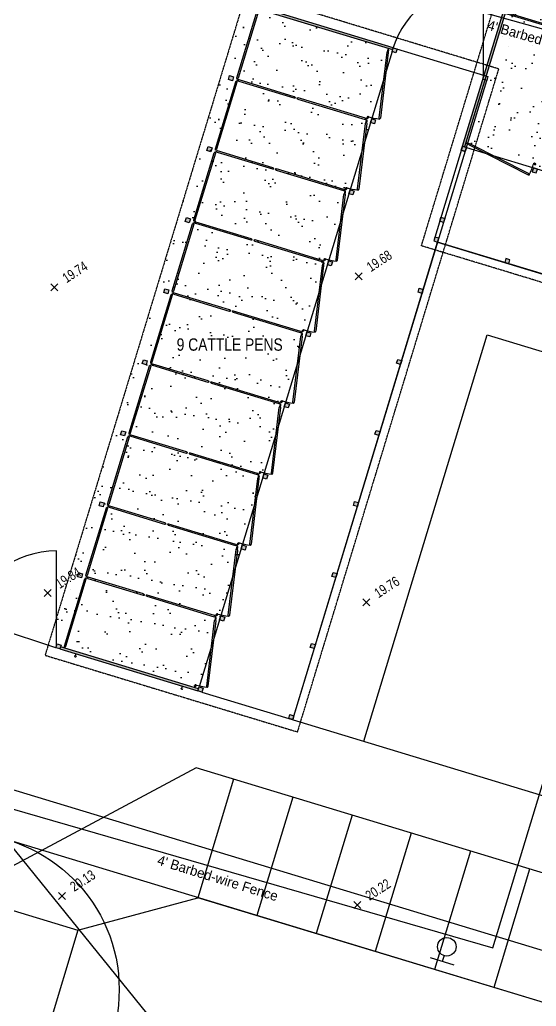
# Model space of a CAD drawing. Header units: inches. Extents: x -625442 to 34963, y -27993 to 66986.
# Drawn here: x -337131 to -336129, y 31043 to 32957 of the extents above; entities that cross this region are included whole.
import ezdxf
from ezdxf.enums import TextEntityAlignment as Align

# ---------------------------------------------------------------- set-up
doc = ezdxf.new("R2010")
doc.units = ezdxf.units.IN
doc.header["$LTSCALE"] = 0.5
doc.header["$MEASUREMENT"] = 0
doc.linetypes.add('HIDDEN', pattern=[0.375, 0.25, -0.125])
for name, color, linetype in [('A-ANNO-SYMB', 254, 'Continuous'), ('A-ANNO-TEXT', 30, 'Continuous'), ('A-BLDG-ELEV-HIDN', 252, 'HIDDEN'), ('A-ELEV-PATT-SH30', 201, 'Continuous'), ('A-FLOR-BELO-LGHT', 143, 'Continuous'), ('A-WALL-OTLN', 90, 'Continuous'), ('FENCE', 7, 'FEN_LINE'), ('P-BELOW-LIGHT', 143, 'Continuous'), ('P-DOOR', 51, 'Continuous'), ('P-FURNITURE', 201, 'Continuous'), ('SPOT ELEVATION TEXT', 252, 'Continuous'), ('TEXT', 7, 'Continuous'), ('WOOD LIGHT POLE', 6, 'Continuous')]:
    doc.layers.add(name, color=color, linetype=linetype)
doc.styles.add('1-8T', font='Arial.ttf', dxfattribs={"width": 0.8, "height": 24})
doc.styles.add('BLDG', font='IC-Romans.shx', dxfattribs={"width": 0.8})
doc.styles.get("Standard").update_dxf_attribs({"font": 'Arial.ttf'})
doc.styles.add('TXT', font='IC-Romans.shx')
doc.linetypes.add('FEN_LINE', pattern='A,0.5,-0.2,[" X ",Standard,S=0.1,R=0,X=-0.1,Y=-0.05],-0.25', length=0.95)

# ---------------------------------------------------------------- blocks, each defined once
blk = doc.blocks.new('SPT10')
at = {"color": 0, "linetype": 'Continuous'}
for p, q in [((-0.354, -0.354), (0.354, 0.354)), ((0.354, -0.354), (-0.354, 0.354))]:
    blk.add_line(p, q, dxfattribs=at)
blk = doc.blocks.new('SPT18')
at = {"color": 0, "linetype": 'Continuous'}
for p, q in [((-0.5, 0.625), (0.5, 0.625)), ((0, 0.375), (0, 0.625))]:
    blk.add_line(p, q, dxfattribs=at)
blk.add_circle((0, 0), 0.375, dxfattribs=at)

msp = doc.modelspace()

# ---------------------------------------------------------------- hatches: boundary and pattern name
at = {"layer": 'A-ANNO-SYMB', "ltscale": 0.5}
h = msp.add_hatch(dxfattribs=at)
h.set_pattern_fill('ANSI31', color=256, angle=163.11484956)
h.set_pattern_definition([(208.11484956, (-640305.44548, 159086.55105), (0.05890506119, -0.11025059531), [])])
h.paths.add_polyline_path([(-334950.63712, 32602.91642), (-334942.98201, 32600.59279), (-334940.65837, 32608.2479), (-334948.31349, 32610.57153)])
h.paths.add_polyline_path([(-335028.13674, 32333.82571), (-335024.30918, 32332.6639), (-334942.98201, 32600.59279), (-334946.80956, 32601.7546)])
h.paths.add_polyline_path([(-335088.42912, 32644.74183), (-335080.77401, 32642.41819), (-335078.45037, 32650.0733), (-335086.10549, 32652.39694)])
h.paths.add_polyline_path([(-335034.28793, 32327.33242), (-335026.63282, 32325.00879), (-335024.30918, 32332.6639), (-335028.13674, 32333.82571), (-335031.9643, 32334.98753)])
h.paths.add_polyline_path([(-335172.07993, 32369.15782), (-335164.42482, 32366.83419), (-335162.10119, 32374.4893), (-335169.7563, 32376.81294)])
h.paths.add_polyline_path([(-335309.87193, 32410.98323), (-335302.21682, 32408.6596), (-335299.89319, 32416.31471), (-335307.5483, 32418.63834)])
h.paths.add_polyline_path([(-335226.22112, 32686.56723), (-335218.56601, 32684.2436), (-335216.24238, 32691.89871), (-335223.89749, 32694.22234)])
h.paths.add_polyline_path([(-335364.01312, 32728.39264), (-335356.35801, 32726.069), (-335354.03438, 32733.72411), (-335361.68949, 32736.04775)])
h.paths.add_polyline_path([(-335447.66393, 32452.80864), (-335440.00882, 32450.485), (-335437.68519, 32458.14011), (-335445.3403, 32460.46375)])
h.paths.add_polyline_path([(-335585.45593, 32494.63404), (-335577.80082, 32492.31041), (-335575.47719, 32499.96552), (-335583.1323, 32502.28915)])
h.paths.add_polyline_path([(-335501.80512, 32770.21804), (-335494.15001, 32767.89441), (-335491.82638, 32775.54952), (-335499.48149, 32777.87315)])
h.paths.add_polyline_path([(-335639.59712, 32812.04345), (-335631.94201, 32809.71981), (-335629.61838, 32817.37492), (-335637.27349, 32819.69856)])
h.paths.add_polyline_path([(-335723.24793, 32536.45945), (-335715.59282, 32534.13581), (-335713.26919, 32541.79092), (-335720.9243, 32544.11456)])
h.paths.add_polyline_path([(-335861.03993, 32578.28485), (-335853.38482, 32575.96122), (-335851.06119, 32583.61633), (-335858.7163, 32585.93996)])
h.paths.add_polyline_path([(-335777.38912, 32853.86885), (-335769.73401, 32851.54522), (-335767.41038, 32859.20033), (-335775.06549, 32861.52396)])
h.paths.add_polyline_path([(-335915.18112, 32895.69426), (-335907.52601, 32893.37062), (-335905.20238, 32901.02574), (-335912.85749, 32903.34937)])
h.paths.add_polyline_path([(-335998.83193, 32620.11026), (-335991.17682, 32617.78662), (-335988.85319, 32625.44173), (-335996.5083, 32627.76537)])
h.paths.add_polyline_path([(-336136.62394, 32661.93566), (-336128.96882, 32659.61203), (-336126.64519, 32667.26714), (-336134.3003, 32669.59077)])
h.paths.add_polyline_path([(-336052.97312, 32937.51966), (-336045.31801, 32935.19603), (-336042.99438, 32942.85114), (-336050.64949, 32945.17477)])
h.paths.add_polyline_path([(-336190.76513, 32979.34507), (-336186.93757, 32978.18325), (-336183.11001, 32977.02143), (-336180.78638, 32984.67655), (-336188.44149, 32987.00018)])
h.paths.add_polyline_path([(-336272.0923, 32711.41618), (-336268.26475, 32710.25436), (-336186.93757, 32978.18325), (-336190.76513, 32979.34507)])
h.paths.add_polyline_path([(-336274.41594, 32703.76107), (-336266.76082, 32701.43743), (-336264.43719, 32709.09254), (-336272.0923, 32711.41618)])
h.paths.add_polyline_path([(-336327.85951, 32527.69351), (-336324.03195, 32526.53169), (-336320.2044, 32525.36988), (-336317.88076, 32533.02499), (-336325.53588, 32535.34862)])
h.paths.add_polyline_path([(-336190.06751, 32485.8681), (-336182.4124, 32483.54447), (-336180.08876, 32491.19958), (-336187.74388, 32493.52322)])
h.paths.add_polyline_path([(-336052.27551, 32444.0427), (-336044.6204, 32441.71907), (-336042.29676, 32449.37418), (-336049.95187, 32451.69781)])
h.paths.add_polyline_path([(-335914.48351, 32402.21729), (-335906.8284, 32399.89366), (-335904.50476, 32407.54877), (-335912.15987, 32409.87241)])
h.paths.add_polyline_path([(-335776.69151, 32360.39189), (-335769.0364, 32358.06826), (-335766.71276, 32365.72337), (-335774.36787, 32368.047)])
h.paths.add_polyline_path([(-335638.89951, 32318.56648), (-335631.24439, 32316.24285), (-335628.92076, 32323.89796), (-335636.57587, 32326.2216)])
h.paths.add_polyline_path([(-335501.1075, 32276.74108), (-335493.45239, 32274.41745), (-335491.12876, 32282.07256), (-335498.78387, 32284.39619)])
h.paths.add_polyline_path([(-335363.3155, 32234.91567), (-335355.66039, 32232.59204), (-335353.33676, 32240.24715), (-335360.99187, 32242.57078)])
h.paths.add_polyline_path([(-335225.5235, 32193.09027), (-335217.86839, 32190.76663), (-335215.54476, 32198.42175), (-335223.19987, 32200.74538)])
h.paths.add_polyline_path([(-335087.7315, 32151.26486), (-335080.07639, 32148.94123), (-335077.75276, 32156.59634), (-335085.40787, 32158.91997)])
at = {"layer": 'A-ELEV-PATT-SH30', "ltscale": 0.5}
h = msp.add_hatch(dxfattribs=at)
h.set_pattern_fill('AR-SAND', color=256, scale=32, angle=253.11484956)
h.set_pattern_definition([(290.61485, (-291319.145, 80685.866), (59.585694, -15.980045), [0, -48.64, 0, -54.4, 0, -52]), (260.61485, (-291319.145, 80685.87), (69.96612, -80.42188), [0, -26.24, 0, -43.84, 0, -16.8]), (220.61485, (-291307.713, 80723.53), (-28.771216, -95.409007), [0, -16, 0, -57.6, 0, -75.2]), (210.61485, (-291307.71, 80723.53), (-1.06573, -100.20652), [0, -8, 0, -37.76, 0, -43.2])])
h.paths.add_polyline_path([(-335031.9643, 32334.98753), (-336268.26475, 32710.25436), (-336179.96667, 33001.14858), (-334943.66622, 32625.88175)])

# ---------------------------------------------------------------- linework, layer by layer
at = {"layer": 'A-BLDG-ELEV-HIDN', "ltscale": 0.5}
for p, q in [((-336691.41959, 33010.08761), (-337081.79004, 31724.02893)), ((-336201.49248, 32861.37506), (-336691.41959, 33010.08761)), ((-336351.64455, 32518.19237), (-336202.932, 33008.11949)), ((-335065.58588, 32127.82192), (-336351.64455, 32518.19237)), ((-337081.79004, 31724.02893), (-336591.86293, 31575.31638))]:
    msp.add_line(p, q, dxfattribs=at)
at = {"layer": 'A-FLOR-BELO-LGHT', "ltscale": 0.5}
for p, q in [((-336406.33445, 32902.65175), (-336222.61179, 32846.88454)), ((-336272.0923, 32711.41618), (-336327.85951, 32527.69351)), ((-336264.43719, 32709.09254), (-335031.9643, 32334.98753)), ((-335080.07639, 32148.94123), (-336320.2044, 32525.36988))]:
    msp.add_line(p, q, dxfattribs=at)
at = {"layer": 'A-WALL-OTLN', "ltscale": 0.5}
for p, q in [((-337022.82501, 31722.85153), (-337021.66319, 31726.67909)), ((-336816.14928, 31660.11715), (-336814.98747, 31663.94471))]:
    msp.add_line(p, q, dxfattribs=at)
for points in [[(-336406.33445, 32902.65175), (-336674.26334, 32983.97893), (-336675.42516, 32980.15137), (-336407.49627, 32898.8242)], [(-336272.0923, 32711.41618), (-336190.76513, 32979.34507), (-336186.93757, 32978.18325), (-336268.26475, 32710.25436)], [(-336401.00298, 32892.67301), (-336408.65809, 32894.99664), (-336406.33445, 32902.65175), (-336398.67934, 32900.32812)], [(-336718.41238, 32838.53182), (-336726.06749, 32840.85545), (-336723.74386, 32848.51056), (-336716.08875, 32846.18693)], [(-336224.93542, 32839.22943), (-336232.59053, 32841.55307), (-336230.2669, 32849.20818), (-336222.61179, 32846.88454)], [(-336442.82838, 32754.88101), (-336450.48349, 32757.20464), (-336448.15986, 32764.85975), (-336440.50475, 32762.53612)], [(-336760.23779, 32700.73982), (-336767.8929, 32703.06345), (-336765.56927, 32710.71856), (-336757.91415, 32708.39493)], [(-336266.76082, 32701.43743), (-336264.43719, 32709.09254), (-336272.0923, 32711.41618), (-336274.41594, 32703.76107)], [(-336266.76082, 32701.43743), (-336274.41594, 32703.76107), (-336272.0923, 32711.41618), (-336264.43719, 32709.09254)], [(-336128.96882, 32659.61203), (-336126.64519, 32667.26714), (-336134.3003, 32669.59077), (-336136.62394, 32661.93566)], [(-336484.65379, 32617.08901), (-336492.3089, 32619.41264), (-336489.98526, 32627.06775), (-336482.33015, 32624.74412)], [(-336308.58623, 32563.64543), (-336316.24134, 32565.96907), (-336313.91771, 32573.62418), (-336306.2626, 32571.30054)], [(-336802.06319, 32562.94782), (-336809.7183, 32565.27145), (-336807.39467, 32572.92656), (-336799.73956, 32570.60293)], [(-336320.2044, 32525.36988), (-336317.88076, 32533.02499), (-336325.53588, 32535.34862), (-336327.85951, 32527.69351)], [(-336526.47919, 32479.297), (-336534.1343, 32481.62064), (-336531.81067, 32489.27575), (-336524.15556, 32486.95212)], [(-336182.4124, 32483.54447), (-336180.08876, 32491.19958), (-336187.74388, 32493.52322), (-336190.06751, 32485.8681)], [(-336843.8886, 32425.15581), (-336851.54371, 32427.47945), (-336849.22008, 32435.13456), (-336841.56497, 32432.81093)], [(-336350.41164, 32425.85343), (-336358.06675, 32428.17707), (-336355.74311, 32435.83218), (-336348.088, 32433.50854)], [(-336885.714, 32287.36381), (-336893.36912, 32289.68745), (-336891.04548, 32297.34256), (-336883.39037, 32295.01892)], [(-336392.23704, 32288.06143), (-336399.89215, 32290.38506), (-336397.56852, 32298.04018), (-336389.91341, 32295.71654)], [(-336610.13, 32203.713), (-336617.78511, 32206.03664), (-336615.46148, 32213.69175), (-336607.80637, 32211.36811)], [(-336927.53941, 32149.57181), (-336935.19452, 32151.89545), (-336932.87089, 32159.55056), (-336925.21578, 32157.22692)], [(-336651.95541, 32065.921), (-336659.61052, 32068.24464), (-336657.28689, 32075.89975), (-336649.63177, 32073.57611)], [(-336969.36481, 32011.77981), (-336977.01993, 32014.10345), (-336974.69629, 32021.75856), (-336967.04118, 32019.43492)], [(-336475.88785, 32012.47743), (-336483.54296, 32014.80106), (-336481.21933, 32022.45617), (-336473.56422, 32020.13254)], [(-336693.78081, 31928.129), (-336701.43592, 31930.45264), (-336699.11229, 31938.10775), (-336691.45718, 31935.78411)], [(-336517.71326, 31874.68543), (-336525.36837, 31877.00906), (-336523.04473, 31884.66417), (-336515.38962, 31882.34054)], [(-337011.19022, 31873.98781), (-337018.84533, 31876.31144), (-337016.5217, 31883.96656), (-337008.86659, 31881.64292)], [(-336735.60622, 31790.337), (-336743.26133, 31792.66063), (-336740.9377, 31800.31575), (-336733.28258, 31797.99211)], [(-337053.01562, 31736.19581), (-337060.67074, 31738.51944), (-337058.3471, 31746.17456), (-337050.69199, 31743.85092)], [(-336783.92492, 31658.69619), (-337051.85381, 31740.02337), (-337053.01562, 31736.19581), (-336785.08673, 31654.86863)], [(-336559.53866, 31736.89343), (-336567.19377, 31739.21706), (-336564.87014, 31746.87217), (-336557.21503, 31744.54854)], [(-336777.43162, 31652.545), (-336785.08673, 31654.86863), (-336782.7631, 31662.52374), (-336775.10799, 31660.20011)], [(-336601.36407, 31599.10143), (-336609.01918, 31601.42506), (-336606.69554, 31609.08017), (-336599.04043, 31606.75654)]]:
    msp.add_lwpolyline(points, close=True, dxfattribs=at)
for centre in [(-337022.82501, 31722.85153), (-336816.14928, 31660.11715)]:
    msp.add_arc(centre, 2, 163.11484956, 343.11484956, dxfattribs=at)
at = {"layer": 'DEFPOINTS'}
for p, q in [((-330232.80579, 22816.15856), (-341882.06131, 37201.33011)), ((-328337.03464, 28789.57021), (-343290.05203, 33328.41142)), ((-328364.91824, 28697.70888), (-343317.93563, 33236.55009))]:
    msp.add_line(p, q, dxfattribs=at)
msp.add_circle((-337240.46794, 31075.71514), 302.48601, dxfattribs=at)
at = {"layer": 'FENCE'}
for points in [[(-336824.1653, 33137.0938), (-334804.55874, 32573.37983)], [(-336213.42122, 31156.47529), (-336003.15708, 31847.59303), (-334925.05576, 31518.32172), (-335057.50358, 31118.99675)], [(-337199.83786, 31441.40899), (-336213.42122, 31156.47529)]]:
    msp.add_lwpolyline(points, dxfattribs=at)
at = {"layer": 'P-BELOW-LIGHT'}
for p, q in [((-337060.67074, 31738.51944), (-337235.57648, 31795.79057)), ((-336777.43162, 31652.545), (-336609.01918, 31601.42506)), ((-336609.01918, 31601.42506), (-335368.89117, 31224.99641)), ((-336788.63658, 31505.45846), (-337247.65884, 31260.2105)), ((-336788.63658, 31505.45846), (-337247.65884, 31260.2105)), ((-335265.26946, 31043.05537), (-336788.63658, 31505.45846)), ((-335265.26946, 31043.05537), (-336788.63658, 31505.45846)), ((-336715.91303, 31483.38395), (-336785.62204, 31253.73061)), ((-336601.08636, 31448.52944), (-336670.79537, 31218.87611)), ((-336486.25969, 31413.67494), (-336555.9687, 31184.0216)), ((-336371.43303, 31378.82043), (-336441.14203, 31149.1671)), ((-336256.60636, 31343.96593), (-336326.31537, 31114.31259)), ((-336141.77969, 31309.11142), (-336211.4887, 31079.45809)), ((-337247.65884, 31260.2105), (-337018.00551, 31190.50149)), ((-337018.00551, 31190.50149), (-336785.62204, 31253.73061)), ((-335522.5287, 30870.33106), (-336785.62204, 31253.73061)), ((-337018.00551, 31190.50149), (-337358.31334, 30069.37195))]:
    msp.add_line(p, q, dxfattribs=at)
at = {"layer": 'P-DOOR'}
for p, q in [((-336231.42871, 32845.38062), (-336231.42871, 33029.38062)), ((-337059.50892, 31742.347), (-337059.50892, 31926.347))]:
    msp.add_line(p, q, dxfattribs=at)
for centre in [(-336231.42871, 32845.38062), (-337059.50892, 31742.347)]:
    msp.add_arc(centre, 184, 90, 163.11484956, dxfattribs=at)
at = {"layer": 'P-FURNITURE', "ltscale": 0.5, "flags": 128}
for points in [[(-336707.29663, 32843.46179, -0.2506464417), (-336708.08911, 32842.67007), (-336708.55555, 32841.70175, -0.8565738161), (-336709.50108, 32841.98876), (-336709.35057, 32843.05297, -0.2506464418), (-336709.56924, 32844.15162), (-336670.03613, 32974.39175, -0.2506464418), (-336669.24366, 32975.18347), (-336668.77722, 32976.15179, -0.8565738161), (-336667.83168, 32975.86478), (-336667.9822, 32974.80057, -0.2506464417), (-336667.76352, 32973.70192)], [(-336055.59502, 32928.69621, 0.2506464417), (-336054.49638, 32928.91488), (-336053.43216, 32928.76437, 0.8565738161), (-336053.14515, 32929.7099), (-336054.11347, 32930.17634, 0.2506464418), (-336054.90519, 32930.96882), (-336185.14532, 32970.50193, 0.2506464418), (-336186.24397, 32970.28325), (-336187.30819, 32970.43377, 0.8565738161), (-336187.59519, 32969.48823), (-336186.62687, 32969.02179, 0.2506464417), (-336185.83515, 32968.22932)], [(-336431.30273, 32766.09522, -0.2506464417), (-336431.94569, 32765.17791), (-336432.23689, 32764.1433, -0.8565738161), (-336433.2179, 32764.26176), (-336433.25447, 32765.33595, -0.2506464418), (-336433.6606, 32766.37993), (-336418.2908, 32893.66575, -0.2506464418), (-336417.64784, 32894.58305), (-336417.35663, 32895.61766, -0.8565738161), (-336416.37563, 32895.4992), (-336416.33906, 32894.42502, -0.2506464417), (-336415.93293, 32893.38104)], [(-336749.11955, 32705.67797, -0.2506464417), (-336749.91203, 32704.88625), (-336750.37847, 32703.91793, -0.8565738161), (-336751.324, 32704.20494), (-336751.17349, 32705.26916, -0.2506464418), (-336751.39216, 32706.3678), (-336711.85905, 32836.60793, -0.2506464418), (-336711.06658, 32837.39965), (-336710.60014, 32838.36798, -0.8565738161), (-336709.6546, 32838.08097), (-336709.80512, 32837.01675, -0.2506464417), (-336709.58644, 32835.91811)], [(-336706.17013, 32837.76395), (-336598.89534, 32805.20175, 0.2506464417), (-336597.79669, 32805.42042), (-336596.73248, 32805.2699, 0.8565738161), (-336596.44547, 32806.21544), (-336597.41379, 32806.68188, 0.2506464418), (-336598.20551, 32807.47436), (-336705.48031, 32840.03657, 0.2506464418), (-336706.57895, 32839.81789), (-336707.64317, 32839.96841, 0.8565738161), (-336707.93018, 32839.02287), (-336706.96185, 32838.55643, 0.2506464417)], [(-336591.34347, 32802.90945), (-336461.10334, 32763.37634, 0.2506464417), (-336460.00469, 32763.59502), (-336458.94047, 32763.4445, 0.8565738161), (-336458.65347, 32764.39003), (-336459.62179, 32764.85648, 0.2506464418), (-336460.41351, 32765.64895), (-336590.65364, 32805.18206, 0.2506464418), (-336591.75228, 32804.96339), (-336592.8165, 32805.1139, 0.8565738161), (-336593.10351, 32804.16837), (-336592.13519, 32803.70193, 0.2506464417)], [(-336473.12814, 32628.30321, -0.2506464417), (-336473.77109, 32627.38591), (-336474.0623, 32626.3513, -0.8565738161), (-336475.04331, 32626.46976), (-336475.07988, 32627.54395, -0.2506464418), (-336475.48601, 32628.58793), (-336460.1162, 32755.87375, -0.2506464418), (-336459.47325, 32756.79105), (-336459.18204, 32757.82566, -0.8565738161), (-336458.20103, 32757.7072), (-336458.16446, 32756.63302, -0.2506464417), (-336457.75833, 32755.58904)], [(-336144.69759, 32656.26465, 0.2506464417), (-336143.57767, 32656.28923), (-336142.55575, 32655.9562, 0.8565738161), (-336142.10892, 32656.83753), (-336142.98153, 32657.46503, 0.2506464418), (-336143.62361, 32658.38295), (-336257.97637, 32716.36016, 0.2506464418), (-336259.0963, 32716.33558), (-336260.11821, 32716.66861, 0.8565738161), (-336260.56505, 32715.78728), (-336259.69244, 32715.15978, 0.2506464417), (-336259.05036, 32714.24186)], [(-336790.94247, 32567.89416, -0.2506464417), (-336791.73495, 32567.10244), (-336792.20139, 32566.13412, -0.8565738161), (-336793.14693, 32566.42113), (-336792.99641, 32567.48534, -0.2506464418), (-336793.21508, 32568.58399), (-336753.68197, 32698.82412, -0.2506464418), (-336752.8895, 32699.61584), (-336752.42306, 32700.58416, -0.8565738161), (-336751.47752, 32700.29715), (-336751.62804, 32699.23293, -0.2506464417), (-336751.40936, 32698.13429)], [(-336747.99554, 32699.97195), (-336640.72074, 32667.40975, 0.2506464417), (-336639.6221, 32667.62842), (-336638.55788, 32667.4779, 0.8565738161), (-336638.27087, 32668.42344), (-336639.23919, 32668.88988, 0.2506464418), (-336640.03091, 32669.68236), (-336747.30571, 32702.24457, 0.2506464418), (-336748.40436, 32702.02589), (-336749.46857, 32702.17641, 0.8565738161), (-336749.75558, 32701.23087), (-336748.78726, 32700.76443, 0.2506464417)], [(-336633.16887, 32665.11745), (-336502.92874, 32625.58434, 0.2506464417), (-336501.8301, 32625.80301), (-336500.76588, 32625.6525, 0.8565738161), (-336500.47887, 32626.59803), (-336501.44719, 32627.06448, 0.2506464418), (-336502.23891, 32627.85695), (-336632.47904, 32667.39006, 0.2506464418), (-336633.57769, 32667.17139), (-336634.64191, 32667.3219, 0.8565738161), (-336634.92891, 32666.37637), (-336633.96059, 32665.90993, 0.2506464417)], [(-336514.95354, 32490.51121, -0.2506464417), (-336515.5965, 32489.59391), (-336515.88771, 32488.5593, -0.8565738161), (-336516.86871, 32488.67776), (-336516.90528, 32489.75195, -0.2506464418), (-336517.31141, 32490.79593), (-336501.94161, 32618.08175, -0.2506464418), (-336501.29865, 32618.99905), (-336501.00745, 32620.03366, -0.8565738161), (-336500.02644, 32619.9152), (-336499.98987, 32618.84102, -0.2506464417), (-336499.58374, 32617.79703)], [(-336832.76539, 32430.11034, -0.2506464417), (-336833.55787, 32429.31862), (-336834.02431, 32428.3503, -0.8565738161), (-336834.96985, 32428.63731), (-336834.81933, 32429.70153, -0.2506464418), (-336835.038, 32430.80017), (-336795.5049, 32561.0403, -0.2506464418), (-336794.71242, 32561.83202), (-336794.24598, 32562.80034, -0.8565738161), (-336793.30044, 32562.51334), (-336793.45096, 32561.44912, -0.2506464417), (-336793.23228, 32560.35047)], [(-336789.82095, 32562.17995), (-336682.54615, 32529.61774, 0.2506464417), (-336681.4475, 32529.83642), (-336680.38329, 32529.6859, 0.8565738161), (-336680.09628, 32530.63144), (-336681.0646, 32531.09788, 0.2506464418), (-336681.85632, 32531.89036), (-336789.13112, 32564.45256, 0.2506464418), (-336790.22976, 32564.23389), (-336791.29398, 32564.38441, 0.8565738161), (-336791.58099, 32563.43887), (-336790.61267, 32562.97243, 0.2506464417)], [(-336674.99428, 32527.32545), (-336544.75415, 32487.79234, 0.2506464417), (-336543.6555, 32488.01101), (-336542.59129, 32487.8605, 0.8565738161), (-336542.30428, 32488.80603), (-336543.2726, 32489.27247, 0.2506464418), (-336544.06432, 32490.06495), (-336674.30445, 32529.59806, 0.2506464418), (-336675.40309, 32529.37939), (-336676.46731, 32529.5299, 0.8565738161), (-336676.75432, 32528.58437), (-336675.786, 32528.11792, 0.2506464417)], [(-336874.58831, 32292.32653, -0.2506464417), (-336875.38079, 32291.53481), (-336875.84723, 32290.56649, -0.8565738161), (-336876.79277, 32290.85349), (-336876.64225, 32291.91771, -0.2506464418), (-336876.86093, 32293.01636), (-336837.32782, 32423.25649, -0.2506464418), (-336836.53534, 32424.04821), (-336836.0689, 32425.01653, -0.8565738161), (-336835.12336, 32424.72952), (-336835.27388, 32423.6653, -0.2506464417), (-336835.05521, 32422.56666)], [(-336831.64635, 32424.38795), (-336724.37155, 32391.82574, 0.2506464417), (-336723.27291, 32392.04442), (-336722.20869, 32391.8939, 0.8565738161), (-336721.92168, 32392.83944), (-336722.89, 32393.30588, 0.2506464418), (-336723.68172, 32394.09835), (-336830.95652, 32426.66056, 0.2506464418), (-336832.05517, 32426.44189), (-336833.11938, 32426.5924, 0.8565738161), (-336833.40639, 32425.64687), (-336832.43807, 32425.18043, 0.2506464417)], [(-336916.42761, 32154.54768, -0.2506464417), (-336917.22008, 32153.75596), (-336917.68652, 32152.78764, -0.8565738161), (-336918.63206, 32153.07465), (-336918.48154, 32154.13886, -0.2506464418), (-336918.70022, 32155.23751), (-336879.16711, 32285.47764, -0.2506464418), (-336878.37463, 32286.26936), (-336877.90819, 32287.23768, -0.8565738161), (-336876.96265, 32286.95067), (-336877.11317, 32285.88646, -0.2506464417), (-336876.8945, 32284.78781)], [(-336873.47176, 32286.59595), (-336766.19696, 32254.03374, 0.2506464417), (-336765.09831, 32254.25242), (-336764.0341, 32254.1019, 0.8565738161), (-336763.74709, 32255.04744), (-336764.71541, 32255.51388, 0.2506464418), (-336765.50713, 32256.30635), (-336872.78193, 32288.86856, 0.2506464418), (-336873.88057, 32288.64989), (-336874.94479, 32288.8004, 0.8565738161), (-336875.2318, 32287.85487), (-336874.26348, 32287.38843, 0.2506464417)], [(-336758.64509, 32251.74145), (-336628.40496, 32212.20834, 0.2506464417), (-336627.30631, 32212.42701), (-336626.2421, 32212.2765, 0.8565738161), (-336625.95509, 32213.22203), (-336626.92341, 32213.68847, 0.2506464418), (-336627.71513, 32214.48095), (-336757.95526, 32254.01406, 0.2506464418), (-336759.0539, 32253.79538), (-336760.11812, 32253.9459, 0.8565738161), (-336760.40513, 32253.00036), (-336759.43681, 32252.53392, 0.2506464417)], [(-336640.42976, 32077.13521, -0.2506464417), (-336641.07271, 32076.21791), (-336641.36392, 32075.1833, -0.8565738161), (-336642.34493, 32075.30176), (-336642.3815, 32076.37594, -0.2506464418), (-336642.78763, 32077.41993), (-336627.41782, 32204.70575, -0.2506464418), (-336626.77487, 32205.62305), (-336626.48366, 32206.65766, -0.8565738161), (-336625.50265, 32206.5392), (-336625.46608, 32205.46501, -0.2506464417), (-336625.05995, 32204.42103)], [(-336958.26295, 32016.72294, -0.2506464417), (-336959.05542, 32015.93122), (-336959.52187, 32014.9629, -0.8565738161), (-336960.4674, 32015.24991), (-336960.31689, 32016.31412, -0.2506464418), (-336960.53556, 32017.41277), (-336921.00245, 32147.6529, -0.2506464418), (-336920.20997, 32148.44462), (-336919.74353, 32149.41294, -0.8565738161), (-336918.798, 32149.12593), (-336918.94851, 32148.06172, -0.2506464417), (-336918.72984, 32146.96307)], [(-336915.29716, 32148.80395), (-336808.02236, 32116.24174, 0.2506464417), (-336806.92372, 32116.46042), (-336805.8595, 32116.3099, 0.8565738161), (-336805.57249, 32117.25544), (-336806.54082, 32117.72188, 0.2506464418), (-336807.33254, 32118.51435), (-336914.60733, 32151.07656, 0.2506464418), (-336915.70598, 32150.85789), (-336916.77019, 32151.0084, 0.8565738161), (-336917.0572, 32150.06287), (-336916.08888, 32149.59643, 0.2506464417)], [(-336800.47049, 32113.94945), (-336670.23036, 32074.41634, 0.2506464417), (-336669.13172, 32074.63501), (-336668.0675, 32074.4845, 0.8565738161), (-336667.78049, 32075.43003), (-336668.74881, 32075.89647, 0.2506464418), (-336669.54053, 32076.68895), (-336799.78066, 32116.22206, 0.2506464418), (-336800.87931, 32116.00338), (-336801.94353, 32116.1539, 0.8565738161), (-336802.23053, 32115.20836), (-336801.26221, 32114.74192, 0.2506464417)], [(-336682.25516, 31939.34321, -0.2506464417), (-336682.89812, 31938.42591), (-336683.18933, 31937.3913, -0.8565738161), (-336684.17033, 31937.50976), (-336684.20691, 31938.58394, -0.2506464418), (-336684.61304, 31939.62792), (-336669.24323, 32066.91375, -0.2506464418), (-336668.60027, 32067.83105), (-336668.30907, 32068.86566, -0.8565738161), (-336667.32806, 32068.7472), (-336667.29149, 32067.67301, -0.2506464417), (-336666.88536, 32066.62903)], [(-337000.08835, 31878.93094, -0.2506464417), (-337000.88083, 31878.13922), (-337001.34727, 31877.1709, -0.8565738161), (-337002.29281, 31877.45791), (-337002.14229, 31878.52212, -0.2506464418), (-337002.36096, 31879.62077), (-336962.82786, 32009.8609, -0.2506464418), (-336962.03538, 32010.65262), (-336961.56894, 32011.62094, -0.8565738161), (-336960.6234, 32011.33393), (-336960.77392, 32010.26971, -0.2506464417), (-336960.55524, 32009.17107)], [(-336957.12257, 32011.01195), (-336849.84777, 31978.44974, 0.2506464417), (-336848.74912, 31978.66842), (-336847.68491, 31978.5179, 0.8565738161), (-336847.3979, 31979.46344), (-336848.36622, 31979.92988, 0.2506464418), (-336849.15794, 31980.72235), (-336956.43274, 32013.28456, 0.2506464418), (-336957.53138, 32013.06589), (-336958.5956, 32013.2164, 0.8565738161), (-336958.88261, 32012.27087), (-336957.91429, 32011.80443, 0.2506464417)], [(-336842.2959, 31976.15745), (-336712.05577, 31936.62434, 0.2506464417), (-336710.95712, 31936.84301), (-336709.89291, 31936.69249, 0.8565738161), (-336709.6059, 31937.63803), (-336710.57422, 31938.10447, 0.2506464418), (-336711.36594, 31938.89695), (-336841.60607, 31978.43006, 0.2506464418), (-336842.70471, 31978.21138), (-336843.76893, 31978.3619, 0.8565738161), (-336844.05594, 31977.41636), (-336843.08762, 31976.94992, 0.2506464417)], [(-336724.08057, 31801.55121, -0.2506464417), (-336724.72352, 31800.63391), (-336725.01473, 31799.5993, -0.8565738161), (-336725.99574, 31799.71776), (-336726.03231, 31800.79194, -0.2506464418), (-336726.43844, 31801.83592), (-336711.06863, 31929.12174, -0.2506464418), (-336710.42568, 31930.03905), (-336710.13447, 31931.07366, -0.8565738161), (-336709.15346, 31930.9552), (-336709.11689, 31929.88101, -0.2506464417), (-336708.71076, 31928.83703)], [(-337041.91376, 31741.13894, -0.2506464417), (-337042.70623, 31740.34722), (-337043.17268, 31739.3789, -0.8565738161), (-337044.11821, 31739.6659), (-337043.9677, 31740.73012, -0.2506464418), (-337044.18637, 31741.82877), (-337004.65326, 31872.0689, -0.2506464418), (-337003.86078, 31872.86062), (-337003.39434, 31873.82894, -0.8565738161), (-337002.44881, 31873.54193), (-337002.59932, 31872.47771, -0.2506464417), (-337002.38065, 31871.37907)], [(-336998.94797, 31873.21995), (-336891.67317, 31840.65774, 0.2506464417), (-336890.57453, 31840.87642), (-336889.51031, 31840.7259, 0.8565738161), (-336889.2233, 31841.67143), (-336890.19163, 31842.13788, 0.2506464418), (-336890.98335, 31842.93035), (-336998.25814, 31875.49256, 0.2506464418), (-336999.35679, 31875.27389), (-337000.421, 31875.4244, 0.8565738161), (-337000.70801, 31874.47887), (-336999.73969, 31874.01243, 0.2506464417)], [(-336884.1213, 31838.36544), (-336753.88117, 31798.83234, 0.2506464417), (-336752.78253, 31799.05101), (-336751.71831, 31798.90049, 0.8565738161), (-336751.4313, 31799.84603), (-336752.39962, 31800.31247, 0.2506464418), (-336753.19134, 31801.10495), (-336883.43148, 31840.63806, 0.2506464418), (-336884.53012, 31840.41938), (-336885.59434, 31840.5699, 0.8565738161), (-336885.88135, 31839.62436), (-336884.91302, 31839.15792, 0.2506464417)], [(-336765.90597, 31663.75921, -0.2506464417), (-336766.54893, 31662.84191), (-336766.84014, 31661.8073, -0.8565738161), (-336767.82115, 31661.92576), (-336767.85772, 31662.99994, -0.2506464418), (-336768.26385, 31664.04392), (-336752.89404, 31791.32974, -0.2506464418), (-336752.25108, 31792.24705), (-336751.95988, 31793.28165, -0.8565738161), (-336750.97887, 31793.1632), (-336750.9423, 31792.08901, -0.2506464417), (-336750.53617, 31791.04503)]]:
    msp.add_lwpolyline(points, format="xyb", close=True, dxfattribs=at)
for points in [[(-336417.43461, 32897.71424, 0.2496291565), (-336417.21634, 32896.61961), (-336417.37032, 32895.55255, 0.8565738161), (-336416.42479, 32895.26554), (-336415.95835, 32896.23387, 0.2517319685), (-336415.16122, 32897.02698, 0.2506464417), (-336415.3799, 32898.12563), (-336415.22938, 32899.18984, 0.8565738161), (-336416.17492, 32899.47685), (-336416.64136, 32898.50853, 0.2506464418), (-336417.43384, 32897.71681)], [(-336456.96616, 32767.47925, -0.2496291565), (-336456.17625, 32768.26786), (-336455.71111, 32769.24046, -0.8565738161), (-336454.76558, 32768.95345), (-336454.91609, 32767.88924, -0.2517319685), (-336454.69433, 32766.78685, -0.2506464417), (-336455.48681, 32765.99513), (-336455.95325, 32765.02681, -0.8565738161), (-336456.89879, 32765.31382), (-336456.74827, 32766.37803, -0.2506464418), (-336456.96694, 32767.47668)], [(-336459.26002, 32759.92224, 0.2496291565), (-336459.04175, 32758.8276), (-336459.19573, 32757.76055, 0.8565738161), (-336458.25019, 32757.47354), (-336457.78375, 32758.44186, 0.2517319685), (-336456.98663, 32759.23498, 0.2506464417), (-336457.2053, 32760.33362), (-336457.05479, 32761.39784, 0.8565738161), (-336458.00032, 32761.68485), (-336458.46676, 32760.71653, 0.2506464418), (-336459.25924, 32759.92481)], [(-336261.8177, 32717.89885, -0.2496291565), (-336261.02908, 32717.10894), (-336260.05648, 32716.6438, -0.8565738161), (-336260.34349, 32715.69826), (-336261.40771, 32715.84878, -0.2517319685), (-336262.51009, 32715.62702, -0.2506464417), (-336263.30181, 32716.41949), (-336264.27013, 32716.88594, -0.8565738161), (-336263.98313, 32717.83147), (-336262.91891, 32717.68096, -0.2506464418), (-336261.82026, 32717.89963)], [(-336131.5827, 32678.3673, 0.2496291565), (-336132.67734, 32678.14903), (-336133.74439, 32678.30301, 0.8565738161), (-336134.0314, 32677.35747), (-336133.06308, 32676.89103, 0.2517319685), (-336132.26996, 32676.09391, 0.2506464417), (-336131.17132, 32676.31258), (-336130.1071, 32676.16207, 0.8565738161), (-336129.82009, 32677.1076), (-336130.78841, 32677.57404, 0.2506464418), (-336131.58013, 32678.36652)], [(-336498.79157, 32629.68725, -0.2496291565), (-336498.00166, 32630.47586), (-336497.53652, 32631.44846, -0.8565738161), (-336496.59098, 32631.16145), (-336496.7415, 32630.09724, -0.2517319685), (-336496.51974, 32628.99485, -0.2506464417), (-336497.31221, 32628.20313), (-336497.77866, 32627.23481, -0.8565738161), (-336498.72419, 32627.52182), (-336498.57368, 32628.58603, -0.2506464418), (-336498.79235, 32629.68468)], [(-336501.08542, 32622.13024, 0.2496291565), (-336500.86715, 32621.0356), (-336501.02113, 32619.96855, 0.8565738161), (-336500.0756, 32619.68154), (-336499.60916, 32620.64986, 0.2517319685), (-336498.81203, 32621.44298, 0.2506464417), (-336499.03071, 32622.54162), (-336498.88019, 32623.60584, 0.8565738161), (-336499.82573, 32623.89285), (-336500.29217, 32622.92453, 0.2506464418), (-336501.08465, 32622.13281)], [(-336542.91083, 32484.33824, 0.2496291565), (-336542.69256, 32483.2436), (-336542.84654, 32482.17655, 0.8565738161), (-336541.901, 32481.88954), (-336541.43456, 32482.85786, 0.2517319685), (-336540.63744, 32483.65098, 0.2506464417), (-336540.85611, 32484.74962), (-336540.7056, 32485.81384, 0.8565738161), (-336541.65113, 32486.10085), (-336542.11757, 32485.13253, 0.2506464418), (-336542.91005, 32484.34081)], [(-336540.61697, 32491.89524, -0.2496291565), (-336539.82706, 32492.68386), (-336539.36192, 32493.65646, -0.8565738161), (-336538.41639, 32493.36945), (-336538.5669, 32492.30523, -0.2517319685), (-336538.34514, 32491.20285, -0.2506464417), (-336539.13762, 32490.41113), (-336539.60406, 32489.44281, -0.8565738161), (-336540.5496, 32489.72981), (-336540.39908, 32490.79403, -0.2506464418), (-336540.61776, 32491.89268)], [(-336626.56164, 32208.75424, 0.2496291565), (-336626.34337, 32207.6596), (-336626.49735, 32206.59255, 0.8565738161), (-336625.55181, 32206.30554), (-336625.08537, 32207.27386, 0.2517319685), (-336624.28825, 32208.06698, 0.2506464417), (-336624.50692, 32209.16562), (-336624.35641, 32210.22984, 0.8565738161), (-336625.30194, 32210.51685), (-336625.76839, 32209.54853, 0.2506464418), (-336626.56086, 32208.75681)], [(-336624.26778, 32216.31124, -0.2496291565), (-336623.47787, 32217.09985), (-336623.01273, 32218.07246, -0.8565738161), (-336622.0672, 32217.78545), (-336622.21772, 32216.72123, -0.2517319685), (-336621.99595, 32215.61885, -0.2506464417), (-336622.78843, 32214.82713), (-336623.25487, 32213.85881, -0.8565738161), (-336624.20041, 32214.14581), (-336624.04989, 32215.21003, -0.2506464418), (-336624.26857, 32216.30868)], [(-336666.09319, 32078.51924, -0.2496291565), (-336665.30328, 32079.30785), (-336664.83814, 32080.28046, -0.8565738161), (-336663.8926, 32079.99345), (-336664.04312, 32078.92923, -0.2517319685), (-336663.82136, 32077.82685, -0.2506464417), (-336664.61384, 32077.03513), (-336665.08028, 32076.0668, -0.8565738161), (-336666.02581, 32076.35381), (-336665.8753, 32077.41803, -0.2506464418), (-336666.09397, 32078.51667)], [(-336668.38704, 32070.96224, 0.2496291565), (-336668.16877, 32069.8676), (-336668.32275, 32068.80055, 0.8565738161), (-336667.37722, 32068.51354), (-336666.91078, 32069.48186, 0.2517319685), (-336666.11366, 32070.27498, 0.2506464417), (-336666.33233, 32071.37362), (-336666.18181, 32072.43784, 0.8565738161), (-336667.12735, 32072.72485), (-336667.59379, 32071.75652, 0.2506464418), (-336668.38627, 32070.9648)], [(-336707.91859, 31940.72724, -0.2496291565), (-336707.12868, 31941.51585), (-336706.66354, 31942.48846, -0.8565738161), (-336705.71801, 31942.20145), (-336705.86853, 31941.13723, -0.2517319685), (-336705.64676, 31940.03485, -0.2506464417), (-336706.43924, 31939.24313), (-336706.90568, 31938.2748, -0.8565738161), (-336707.85122, 31938.56181), (-336707.7007, 31939.62603, -0.2506464418), (-336707.91938, 31940.72467)], [(-336710.21245, 31933.17023, 0.2496291565), (-336709.99418, 31932.0756), (-336710.14816, 31931.00855, 0.8565738161), (-336709.20262, 31930.72154), (-336708.73618, 31931.68986, 0.2517319685), (-336707.93906, 31932.48298, 0.2506464417), (-336708.15774, 31933.58162), (-336708.00722, 31934.64584, 0.8565738161), (-336708.95275, 31934.93284), (-336709.4192, 31933.96452, 0.2506464418), (-336710.21167, 31933.1728)], [(-336752.03785, 31795.37823, 0.2496291565), (-336751.81958, 31794.2836), (-336751.97356, 31793.21655, 0.8565738161), (-336751.02803, 31792.92954), (-336750.56159, 31793.89786, 0.2517319685), (-336749.76447, 31794.69097, 0.2506464417), (-336749.98314, 31795.78962), (-336749.83262, 31796.85384, 0.8565738161), (-336750.77816, 31797.14084), (-336751.2446, 31796.17252, 0.2506464418), (-336752.03708, 31795.3808)], [(-336749.744, 31802.93524, -0.2496291565), (-336748.95409, 31803.72385), (-336748.48895, 31804.69646, -0.8565738161), (-336747.54341, 31804.40945), (-336747.69393, 31803.34523, -0.2517319685), (-336747.47217, 31802.24284, -0.2506464417), (-336748.26465, 31801.45112), (-336748.73109, 31800.4828, -0.8565738161), (-336749.67662, 31800.76981), (-336749.52611, 31801.83403, -0.2506464418), (-336749.74478, 31802.93267)], [(-336791.5694, 31665.14324, -0.2496291565), (-336790.77949, 31665.93185), (-336790.31436, 31666.90446, -0.8565738161), (-336789.36882, 31666.61745), (-336789.51934, 31665.55323, -0.2517319685), (-336789.29758, 31664.45084, -0.2506464417), (-336790.09005, 31663.65912), (-336790.55649, 31662.6908, -0.8565738161), (-336791.50203, 31662.97781), (-336791.35151, 31664.04203, -0.2506464418), (-336791.57019, 31665.14067)]]:
    msp.add_lwpolyline(points, format="xyb", dxfattribs=at)
at = {"layer": 'P-FURNITURE', "ltscale": 0.5}
for centre, start, end in [((-336416.87525, 32895.48253), 252.89563341, 263.33429448), ((-336260.27347, 32716.19334), 332.89540464, 343.33406572), ((-336458.70065, 32757.69053), 252.89563341, 263.33429448), ((-336500.52606, 32619.89853), 252.89563341, 263.33429448), ((-336584.17687, 32344.31453), 252.89563341, 263.33429448), ((-336626.00228, 32206.52253), 252.89563341, 263.33429448), ((-336667.82768, 32068.73053), 252.89563341, 263.33429448), ((-336709.65309, 31930.93853), 252.89563341, 263.33429448), ((-336751.47849, 31793.14653), 252.89563341, 263.33429448)]:
    msp.add_arc(centre, 132.15647, start, end, dxfattribs=at)

# ---------------------------------------------------------------- block references
at = {"layer": 'SPOT ELEVATION TEXT', "xscale": 19.2, "yscale": 19.2, "zscale": 19.2}
for p in [(-336473.37429, 32459.35479), (-337063.67228, 32437.76706), (-337076.99349, 31844.62705), (-336458.62867, 31826.6377), (-337048.73795, 31257.17249), (-336475.85681, 31239.77262)]:
    msp.add_blockref('SPT10', p, dxfattribs=at)
at = {"layer": 'WOOD LIGHT POLE', "xscale": 48, "yscale": 48, "zscale": 48, "rotation": 162.9229868653207}
msp.add_blockref('SPT18', (-336302.4253, 31158.49664), dxfattribs=at)

# ---------------------------------------------------------------- texts
at = {"layer": 'A-ANNO-TEXT', "ltscale": 0.5, "style": '1-8T', "width": 0.8}
msp.add_text('9 CATTLE PENS', height=24, dxfattribs=at).set_placement((-336826.42337, 32314.76709))
at = {"layer": 'SPOT ELEVATION TEXT', "style": 'BLDG', "width": 0.8}
for s, p in [('19.68', (-336428.26211, 32480.95461)), ('19.74', (-337018.5601, 32459.36687)), ('19.84', (-337031.88131, 31866.22686)), ('19.76', (-336413.5165, 31848.23752)), ('20.13', (-337003.62577, 31278.77231)), ('20.22', (-336430.74464, 31261.37243))]:
    msp.add_text(s, height=19.2, rotation=33, dxfattribs=at).set_placement(p, align=Align.CENTER)
at = {"layer": 'TEXT', "char_height": 19.2, "attachment_point": 1, "style": 'TXT'}
for insert, rotation in [((-336220.0676, 32956.47169), 344.03747443), ((-336860.14356, 31336.73048), 342.83339616)]:
    msp.add_mtext("4' Barbed-wire Fence", dxfattribs=dict(at, insert=insert, rotation=rotation))

# ---------------------------------------------------------------- next in the draw order: wipeouts: each hides what was drawn before it
at = {"ltscale": 0.5}
msp.add_wipeout([(-336580.16813, 32137.8491), (-336493.64194, 32422.9059), (-336413.62589, 32398.61781), (-336500.15207, 32113.56101)], dxfattribs=at).dxf.layer = 'A-ANNO-TEXT'

# ---------------------------------------------------------------- next in the draw order: hatches: boundary and pattern name
at = {"layer": 'A-ANNO-SYMB', "ltscale": 0.5}
h = msp.add_hatch(dxfattribs=at)
h.set_pattern_fill('ANSI31', color=256, angle=73.11484956)
h.set_pattern_definition([(118.11484956, (-208431.28136, 336450.3655), (-0.11025059531, -0.05890506119), [])])
h.paths.add_polyline_path([(-337050.69199, 31743.85092), (-337053.01562, 31736.19581), (-337060.67074, 31738.51944), (-337058.3471, 31746.17456)])
h.paths.add_polyline_path([(-336783.92492, 31658.69619), (-336785.08673, 31654.86863), (-337053.01562, 31736.19581), (-337051.85381, 31740.02337)])
h.paths.add_polyline_path([(-337008.86659, 31881.64292), (-337011.19022, 31873.98781), (-337018.84533, 31876.31144), (-337016.5217, 31883.96656)])
h.paths.add_polyline_path([(-336775.10799, 31660.20011), (-336777.43162, 31652.545), (-336785.08673, 31654.86863), (-336783.92492, 31658.69619), (-336782.7631, 31662.52374)])
h.paths.add_polyline_path([(-336733.28258, 31797.99211), (-336735.60622, 31790.337), (-336743.26133, 31792.66063), (-336740.9377, 31800.31575)])
h.paths.add_polyline_path([(-336691.45718, 31935.78411), (-336693.78081, 31928.129), (-336701.43592, 31930.45264), (-336699.11229, 31938.10775)])
h.paths.add_polyline_path([(-336967.04118, 32019.43492), (-336969.36481, 32011.77981), (-336977.01993, 32014.10345), (-336974.69629, 32021.75856)])
h.paths.add_polyline_path([(-336925.21578, 32157.22692), (-336927.53941, 32149.57181), (-336935.19452, 32151.89545), (-336932.87089, 32159.55056)])
h.paths.add_polyline_path([(-336649.63177, 32073.57611), (-336651.95541, 32065.921), (-336659.61052, 32068.24464), (-336657.28689, 32075.89975)])
h.paths.add_polyline_path([(-336607.80637, 32211.36811), (-336610.13, 32203.713), (-336617.78511, 32206.03664), (-336615.46148, 32213.69175)])
h.paths.add_polyline_path([(-336883.39037, 32295.01892), (-336885.714, 32287.36381), (-336893.36912, 32289.68745), (-336891.04548, 32297.34256)])
h.paths.add_polyline_path([(-336841.56497, 32432.81093), (-336843.8886, 32425.15581), (-336851.54371, 32427.47945), (-336849.22008, 32435.13456)])
h.paths.add_polyline_path([(-336565.98096, 32349.16012), (-336568.3046, 32341.505), (-336575.95971, 32343.82864), (-336573.63607, 32351.48375)])
h.paths.add_polyline_path([(-336524.15556, 32486.95212), (-336526.47919, 32479.297), (-336534.1343, 32481.62064), (-336531.81067, 32489.27575)])
h.paths.add_polyline_path([(-336799.73956, 32570.60293), (-336802.06319, 32562.94782), (-336809.7183, 32565.27145), (-336807.39467, 32572.92656)])
h.paths.add_polyline_path([(-336757.91415, 32708.39493), (-336760.23779, 32700.73982), (-336767.8929, 32703.06345), (-336765.56927, 32710.71856)])
h.paths.add_polyline_path([(-336482.33015, 32624.74412), (-336484.65379, 32617.08901), (-336492.3089, 32619.41264), (-336489.98526, 32627.06775)])
h.paths.add_polyline_path([(-336440.50475, 32762.53612), (-336442.82838, 32754.88101), (-336450.48349, 32757.20464), (-336448.15986, 32764.85975)])
h.paths.add_polyline_path([(-336716.08875, 32846.18693), (-336718.41238, 32838.53182), (-336726.06749, 32840.85545), (-336723.74386, 32848.51056)])
h.paths.add_polyline_path([(-336674.26334, 32983.97893), (-336675.42516, 32980.15137), (-336676.58698, 32976.32382), (-336684.24209, 32978.64745), (-336681.91846, 32986.30256)])
h.paths.add_polyline_path([(-336406.33445, 32902.65175), (-336407.49627, 32898.8242), (-336675.42516, 32980.15137), (-336674.26334, 32983.97893)])
h.paths.add_polyline_path([(-336398.67934, 32900.32812), (-336401.00298, 32892.67301), (-336408.65809, 32894.99664), (-336406.33445, 32902.65175)])
h.paths.add_polyline_path([(-336222.61179, 32846.88454), (-336223.7736, 32843.05699), (-336224.93542, 32839.22943), (-336232.59053, 32841.55307), (-336230.2669, 32849.20818)])
h.paths.add_polyline_path([(-336264.43719, 32709.09254), (-336266.76082, 32701.43743), (-336274.41594, 32703.76107), (-336272.0923, 32711.41618)])
h.paths.add_polyline_path([(-336306.2626, 32571.30054), (-336308.58623, 32563.64543), (-336316.24134, 32565.96907), (-336313.91771, 32573.62418)])
h.paths.add_polyline_path([(-336348.088, 32433.50854), (-336350.41164, 32425.85343), (-336358.06675, 32428.17707), (-336355.74311, 32435.83218)])
h.paths.add_polyline_path([(-336389.91341, 32295.71654), (-336392.23704, 32288.06143), (-336399.89215, 32290.38506), (-336397.56852, 32298.04018)])
h.paths.add_polyline_path([(-336431.73881, 32157.92454), (-336434.06245, 32150.26943), (-336441.71756, 32152.59306), (-336439.39392, 32160.24817)])
h.paths.add_polyline_path([(-336473.56422, 32020.13254), (-336475.88785, 32012.47743), (-336483.54296, 32014.80106), (-336481.21933, 32022.45617)])
h.paths.add_polyline_path([(-336515.38962, 31882.34054), (-336517.71326, 31874.68543), (-336525.36837, 31877.00906), (-336523.04473, 31884.66417)])
h.paths.add_polyline_path([(-336557.21503, 31744.54854), (-336559.53866, 31736.89343), (-336567.19377, 31739.21706), (-336564.87014, 31746.87217)])
h.paths.add_polyline_path([(-336599.04043, 31606.75654), (-336601.36407, 31599.10143), (-336609.01918, 31601.42506), (-336606.69554, 31609.08017)])
at = {"layer": 'A-ELEV-PATT-SH30', "ltscale": 0.5}
h = msp.add_hatch(dxfattribs=at)
h.set_pattern_fill('AR-SAND', color=256, scale=32, angle=163.11484956)
h.set_pattern_definition([(200.61485, (-286831.966, -12535.935), (-15.980045, -59.585694), [0, -48.64, 0, -54.4, 0, -52]), (170.61485, (-286831.97, -12535.935), (-80.42188, -69.96612), [0, -26.24, 0, -43.84, 0, -16.8]), (130.61485, (-286794.303, -12547.367), (-95.409007, 28.771216), [0, -16, 0, -57.6, 0, -75.2]), (120.61485, (-286794.3, -12547.37), (-100.20652, 1.06573), [0, -8, 0, -37.76, 0, -43.2])])
h.paths.add_polyline_path([(-336782.7631, 31662.52374), (-336407.49627, 32898.8242), (-336698.39049, 32987.12227), (-337073.65732, 31750.82182)])

# ---------------------------------------------------------------- next in the draw order: linework, layer by layer
at = {"layer": 'A-BLDG-ELEV-HIDN', "ltscale": 0.5}
msp.add_line((-336591.86293, 31575.31638), (-336201.49248, 32861.37506), dxfattribs=at)
at = {"layer": 'A-FLOR-BELO-LGHT', "ltscale": 0.5}
for p, q in [((-336408.65809, 32894.99664), (-336782.7631, 31662.52374)), ((-336601.36407, 31599.10143), (-336224.93542, 32839.22943))]:
    msp.add_line(p, q, dxfattribs=at)
at = {"layer": 'A-WALL-OTLN', "ltscale": 0.5}
for points in [[(-336568.3046, 32341.505), (-336575.95971, 32343.82864), (-336573.63607, 32351.48375), (-336565.98096, 32349.16012)], [(-336434.06245, 32150.26943), (-336441.71756, 32152.59306), (-336439.39392, 32160.24817), (-336431.73881, 32157.92454)]]:
    msp.add_lwpolyline(points, close=True, dxfattribs=at)
at = {"layer": 'P-BELOW-LIGHT'}
for points in [[(-336601.36407, 31599.10143), (-336320.2044, 32525.36988), (-335087.7315, 32151.26486), (-335368.89117, 31224.99641)], [(-336463.57207, 31557.27602), (-336224.2378, 32345.75247), (-335267.34891, 32055.29827), (-335506.68317, 31266.82182)]]:
    msp.add_lwpolyline(points, dxfattribs=at)
at = {"layer": 'P-FURNITURE', "ltscale": 0.5, "flags": 128}
for points in [[(-336556.77895, 32352.71921, -0.2506464417), (-336557.4219, 32351.80191), (-336557.71311, 32350.7673, -0.8565738161), (-336558.69412, 32350.88576), (-336558.73069, 32351.95995, -0.2506464418), (-336559.13682, 32353.00393), (-336543.76701, 32480.28975, -0.2506464418), (-336543.12406, 32481.20705), (-336542.83285, 32482.24166, -0.8565738161), (-336541.85184, 32482.1232), (-336541.81527, 32481.04901, -0.2506464417), (-336541.40914, 32480.00503)], [(-336716.81968, 32389.53345), (-336586.57955, 32350.00034, 0.2506464417), (-336585.48091, 32350.21901), (-336584.41669, 32350.0685, 0.8565738161), (-336584.12968, 32351.01403), (-336585.098, 32351.48047, 0.2506464418), (-336585.88972, 32352.27295), (-336716.12985, 32391.80606, 0.2506464418), (-336717.2285, 32391.58738), (-336718.29272, 32391.7379, 0.8565738161), (-336718.57972, 32390.79237), (-336717.6114, 32390.32592, 0.2506464417)], [(-336598.60435, 32214.92721, -0.2506464417), (-336599.24731, 32214.00991), (-336599.53852, 32212.9753, -0.8565738161), (-336600.51952, 32213.09376), (-336600.55609, 32214.16794, -0.2506464418), (-336600.96222, 32215.21193), (-336585.59242, 32342.49775, -0.2506464418), (-336584.94946, 32343.41505), (-336584.65826, 32344.44966, -0.8565738161), (-336583.67725, 32344.3312), (-336583.64068, 32343.25701, -0.2506464417), (-336583.23455, 32342.21303)]]:
    msp.add_lwpolyline(points, format="xyb", close=True, dxfattribs=at)
for points in [[(-336584.73623, 32346.54624, 0.2496291565), (-336584.51796, 32345.4516), (-336584.67194, 32344.38455, 0.8565738161), (-336583.72641, 32344.09754), (-336583.25997, 32345.06586, 0.2517319685), (-336582.46284, 32345.85898, 0.2506464417), (-336582.68152, 32346.95762), (-336582.531, 32348.02184, 0.8565738161), (-336583.47654, 32348.30885), (-336583.94298, 32347.34053, 0.2506464418), (-336584.73546, 32346.54881)], [(-336582.44238, 32354.10324, -0.2496291565), (-336581.65247, 32354.89186), (-336581.18733, 32355.86446, -0.8565738161), (-336580.24179, 32355.57745), (-336580.39231, 32354.51323, -0.2517319685), (-336580.17055, 32353.41085, -0.2506464417), (-336580.96303, 32352.61913), (-336581.42947, 32351.65081, -0.8565738161), (-336582.375, 32351.93781), (-336582.22449, 32353.00203, -0.2506464418), (-336582.44316, 32354.10068)]]:
    msp.add_lwpolyline(points, format="xyb", dxfattribs=at)
at = {"layer": 'P-FURNITURE', "ltscale": 0.5}
msp.add_arc((-336542.35146, 32482.10653), 132.15647, 252.89563341, 263.33429448, dxfattribs=at)

doc.saveas('drawing.dxf')
